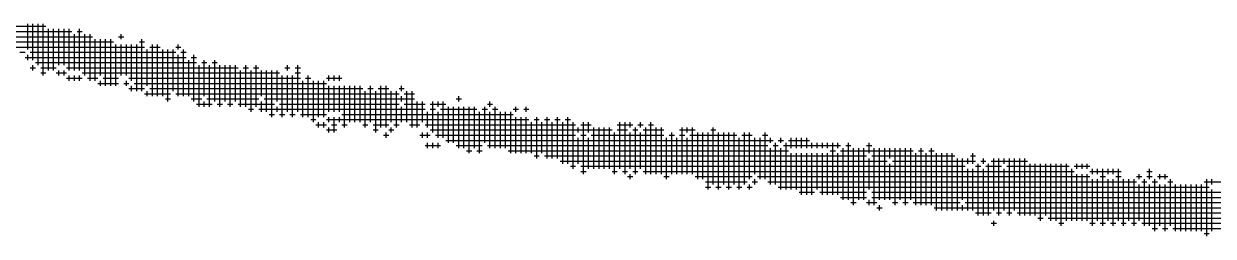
# Model space of a CAD drawing. Header units: feet. Extents: x 0 to 169200, y 0 to 119800.
# Drawn here: x 107787.6 to 108220.4, y 6272.8 to 6350.3 of the extents above; entities that cross this region are included whole.
import ezdxf

# ---------------------------------------------------------------- set-up
doc = ezdxf.new("R2010")
doc.units = ezdxf.units.FT
doc.header["$LTSCALE"] = 1100
doc.header["$MEASUREMENT"] = 0
doc.layers.add('CX-MISC', color=2, linetype='CONTINUOUS')

# ---------------------------------------------------------------- blocks, each defined once
blk = doc.blocks.new('CXGLOGO-싸인3')
at = {"layer": 'CX-MISC'}
for p, q in [((282.317, 20.797, 1090.783), (297.857, 20.797, 1090.783)), ((282.737, 20.377, 1090.783), (299.957, 20.377, 1090.783)), ((296.387, 18.907, 1090.783), (296.387, 21.007, 1090.783)), ((296.807, 18.067, 1090.783), (296.807, 21.007, 1090.783)), ((297.227, 17.647, 1090.783), (297.227, 21.007, 1090.783)), ((297.647, 16.807, 1090.783), (297.647, 21.007, 1090.783)), ((298.067, 17.227, 1090.783), (298.067, 20.587, 1090.783)), ((298.487, 17.227, 1090.783), (298.487, 20.587, 1090.783)), ((298.907, 17.647, 1090.783), (298.907, 20.587, 1090.783)), ((299.327, 17.647, 1090.783), (299.327, 20.587, 1090.783)), ((299.747, 17.227, 1090.783), (299.747, 20.587, 1090.783)), ((300.377, 20.377, 1090.783), (300.797, 20.377, 1090.783)), ((300.587, 17.227, 1090.783), (300.587, 20.587, 1090.783)), ((287.357, 19.957, 1090.783), (301.637, 19.957, 1090.783)), ((289.457, 19.537, 1090.783), (303.317, 19.537, 1090.783)), ((300.167, 17.227, 1090.783), (300.167, 20.167, 1090.783)), ((301.007, 16.807, 1090.783), (301.007, 20.167, 1090.783)), ((301.427, 16.387, 1090.783), (301.427, 20.167, 1090.783)), ((301.847, 16.387, 1090.783), (301.847, 19.747, 1090.783)), ((302.267, 16.807, 1090.783), (302.267, 19.747, 1090.783)), ((302.687, 15.967, 1090.783), (302.687, 19.747, 1090.783)), ((303.107, 15.967, 1090.783), (303.107, 19.747, 1090.783)), ((303.527, 15.967, 1090.783), (303.527, 19.327, 1090.783)), ((303.737, 19.957, 1090.783), (304.157, 19.957, 1090.783)), ((303.947, 19.747, 1090.783), (303.947, 20.167, 1090.783)), ((303.947, 16.807, 1090.783), (303.947, 19.327, 1090.783)), ((304.367, 16.807, 1090.783), (304.367, 19.327, 1090.783)), ((304.787, 16.387, 1090.783), (304.787, 19.327, 1090.783)), ((305.207, 15.547, 1090.783), (305.207, 19.327, 1090.783)), ((305.417, 19.537, 1090.783), (305.837, 19.537, 1090.783)), ((305.627, 15.547, 1090.783), (305.627, 19.747, 1090.783)), ((306.467, 15.127, 1090.783), (306.467, 19.327, 1090.783)), ((306.887, 15.127, 1090.783), (306.887, 19.327, 1090.783)), ((308.567, 18.907, 1090.783), (308.567, 19.327, 1090.783)), ((288.197, 19.117, 1090.783), (305.837, 19.117, 1090.783)), ((295.757, 18.697, 1090.783), (296.177, 18.697, 1090.783)), ((296.177, 18.277, 1090.783), (309.197, 18.277, 1090.783)), ((296.387, 18.067, 1090.783), (296.387, 18.487, 1090.783)), ((296.597, 18.697, 1090.783), (308.357, 18.697, 1090.783)), ((306.047, 15.967, 1090.783), (306.047, 18.907, 1090.783)), ((306.257, 19.117, 1090.783), (307.097, 19.117, 1090.783)), ((307.307, 15.127, 1090.783), (307.307, 18.907, 1090.783)), ((307.727, 14.707, 1090.783), (307.727, 18.907, 1090.783)), ((308.147, 15.547, 1090.783), (308.147, 18.907, 1090.783)), ((308.357, 19.117, 1090.783), (308.777, 19.117, 1090.783)), ((308.567, 15.127, 1090.783), (308.567, 18.487, 1090.783)), ((308.777, 18.697, 1090.783), (309.197, 18.697, 1090.783)), ((308.987, 15.127, 1090.783), (308.987, 18.907, 1090.783)), ((309.617, 18.277, 1090.783), (310.037, 18.277, 1090.783)), ((309.827, 14.707, 1090.783), (309.827, 18.487, 1090.783)), ((296.597, 17.437, 1090.783), (297.017, 17.437, 1090.783)), ((296.807, 17.227, 1090.783), (296.807, 17.647, 1090.783)), ((297.017, 17.857, 1090.783), (310.037, 17.857, 1090.783)), ((297.437, 17.437, 1090.783), (298.697, 17.437, 1090.783)), ((299.537, 17.437, 1090.783), (313.397, 17.437, 1090.783)), ((309.407, 15.127, 1090.783), (309.407, 18.067, 1090.783)), ((310.247, 14.287, 1090.783), (310.247, 17.647, 1090.783)), ((310.457, 17.857, 1090.783), (310.877, 17.857, 1090.783)), ((310.667, 15.127, 1090.783), (310.667, 18.067, 1090.783)), ((311.087, 14.287, 1090.783), (311.087, 17.647, 1090.783)), ((311.297, 17.857, 1090.783), (311.717, 17.857, 1090.783)), ((311.507, 14.707, 1090.783), (311.507, 18.067, 1090.783)), ((311.927, 14.287, 1090.783), (311.927, 17.647, 1090.783)), ((312.347, 14.707, 1090.783), (312.347, 17.647, 1090.783)), ((312.767, 14.287, 1090.783), (312.767, 17.647, 1090.783)), ((313.187, 14.707, 1090.783), (313.187, 17.647, 1090.783)), ((313.817, 17.437, 1090.783), (314.237, 17.437, 1090.783)), ((314.027, 14.287, 1090.783), (314.027, 17.647, 1090.783)), ((314.657, 17.437, 1090.783), (315.077, 17.437, 1090.783)), ((314.867, 14.287, 1090.783), (314.867, 17.647, 1090.783)), ((317.177, 17.437, 1090.783), (317.597, 17.437, 1090.783)), ((317.387, 17.227, 1090.783), (317.387, 17.647, 1090.783)), ((318.017, 17.437, 1090.783), (318.437, 17.437, 1090.783)), ((318.227, 13.867, 1090.783), (318.227, 17.647, 1090.783)), ((297.437, 17.017, 1090.783), (297.857, 17.017, 1090.783)), ((298.697, 17.017, 1090.783), (299.537, 17.017, 1090.783)), ((298.907, 16.807, 1090.783), (298.907, 17.227, 1090.783)), ((299.327, 16.807, 1090.783), (299.327, 17.227, 1090.783)), ((299.537, 16.597, 1090.783), (300.797, 16.597, 1090.783)), ((299.747, 16.387, 1090.783), (299.747, 16.807, 1090.783)), ((300.167, 16.387, 1090.783), (300.167, 16.807, 1090.783)), ((300.587, 16.387, 1090.783), (300.587, 16.807, 1090.783)), ((300.797, 17.017, 1090.783), (316.757, 17.017, 1090.783)), ((301.217, 16.597, 1090.783), (302.057, 16.597, 1090.783)), ((302.267, 15.967, 1090.783), (302.267, 16.387, 1090.783)), ((302.477, 16.597, 1090.783), (303.737, 16.597, 1090.783)), ((304.367, 15.967, 1090.783), (304.367, 16.387, 1090.783)), ((304.577, 16.597, 1090.783), (318.437, 16.597, 1090.783)), ((313.607, 14.287, 1090.783), (313.607, 17.227, 1090.783)), ((314.447, 13.867, 1090.783), (314.447, 17.227, 1090.783)), ((315.287, 15.127, 1090.783), (315.287, 17.227, 1090.783)), ((315.707, 13.867, 1090.783), (315.707, 17.227, 1090.783)), ((316.127, 13.447, 1090.783), (316.127, 17.227, 1090.783)), ((316.547, 14.707, 1090.783), (316.547, 17.227, 1090.783)), ((316.967, 13.447, 1090.783), (316.967, 16.807, 1090.783)), ((317.387, 13.867, 1090.783), (317.387, 16.807, 1090.783)), ((317.807, 13.447, 1090.783), (317.807, 16.807, 1090.783)), ((318.017, 17.017, 1090.783), (318.437, 17.017, 1090.783)), ((318.647, 13.447, 1090.783), (318.647, 16.387, 1090.783)), ((318.857, 16.597, 1090.783), (319.277, 16.597, 1090.783)), ((319.067, 13.447, 1090.783), (319.067, 16.807, 1090.783)), ((319.487, 13.027, 1090.783), (319.487, 16.387, 1090.783)), ((319.907, 13.447, 1090.783), (319.907, 16.387, 1090.783)), ((320.327, 13.447, 1090.783), (320.327, 16.387, 1090.783)), ((320.537, 16.597, 1090.783), (321.797, 16.597, 1090.783)), ((320.747, 16.387, 1090.783), (320.747, 16.807, 1090.783)), ((321.167, 16.387, 1090.783), (321.167, 16.807, 1090.783)), ((321.587, 16.387, 1090.783), (321.587, 16.807, 1090.783)), ((302.057, 16.177, 1090.783), (303.737, 16.177, 1090.783)), ((304.157, 16.177, 1090.783), (304.577, 16.177, 1090.783)), ((304.577, 15.757, 1090.783), (305.837, 15.757, 1090.783)), ((304.787, 15.547, 1090.783), (304.787, 15.967, 1090.783)), ((304.997, 16.177, 1090.783), (320.537, 16.177, 1090.783)), ((306.047, 15.127, 1090.783), (306.047, 15.547, 1090.783)), ((306.257, 15.757, 1090.783), (323.477, 15.757, 1090.783)), ((320.747, 13.867, 1090.783), (320.747, 15.967, 1090.783)), ((321.167, 13.867, 1090.783), (321.167, 15.967, 1090.783)), ((321.587, 13.867, 1090.783), (321.587, 15.967, 1090.783)), ((322.007, 12.607, 1090.783), (322.007, 15.967, 1090.783)), ((322.427, 13.027, 1090.783), (322.427, 15.967, 1090.783)), ((322.847, 13.027, 1090.783), (322.847, 15.967, 1090.783)), ((323.267, 13.027, 1090.783), (323.267, 15.967, 1090.783)), ((323.687, 12.607, 1090.783), (323.687, 15.547, 1090.783)), ((323.897, 15.757, 1090.783), (324.317, 15.757, 1090.783)), ((324.107, 13.027, 1090.783), (324.107, 15.967, 1090.783)), ((324.527, 12.187, 1090.783), (324.527, 15.547, 1090.783)), ((324.737, 15.757, 1090.783), (325.577, 15.757, 1090.783)), ((324.947, 12.607, 1090.783), (324.947, 15.967, 1090.783)), ((325.367, 12.607, 1090.783), (325.367, 15.967, 1090.783)), ((325.787, 13.027, 1090.783), (325.787, 15.547, 1090.783)), ((326.207, 12.607, 1090.783), (326.207, 15.547, 1090.783)), ((326.417, 15.757, 1090.783), (326.837, 15.757, 1090.783)), ((326.627, 15.547, 1090.783), (326.627, 15.967, 1090.783)), ((327.047, 13.027, 1090.783), (327.047, 15.547, 1090.783)), ((327.467, 12.607, 1090.783), (327.467, 15.547, 1090.783)), ((305.837, 15.337, 1090.783), (307.937, 15.337, 1090.783)), ((307.517, 14.917, 1090.783), (307.937, 14.917, 1090.783)), ((308.357, 15.337, 1090.783), (326.417, 15.337, 1090.783)), ((309.617, 14.917, 1090.783), (310.457, 14.917, 1090.783)), ((310.037, 14.497, 1090.783), (311.297, 14.497, 1090.783)), ((310.667, 14.287, 1090.783), (310.667, 14.707, 1090.783)), ((310.877, 14.917, 1090.783), (315.077, 14.917, 1090.783)), ((311.717, 14.497, 1090.783), (312.137, 14.497, 1090.783)), ((312.557, 14.497, 1090.783), (312.977, 14.497, 1090.783)), ((313.397, 14.497, 1090.783), (316.337, 14.497, 1090.783)), ((315.287, 13.867, 1090.783), (315.287, 14.707, 1090.783)), ((315.497, 14.917, 1090.783), (327.677, 14.917, 1090.783)), ((316.757, 14.497, 1090.783), (326.417, 14.497, 1090.783)), ((326.627, 14.707, 1090.783), (326.627, 15.127, 1090.783)), ((326.837, 15.337, 1090.783), (327.677, 15.337, 1090.783)), ((326.837, 14.497, 1090.783), (328.517, 14.497, 1090.783)), ((327.887, 12.607, 1090.783), (327.887, 14.707, 1090.783)), ((328.307, 13.027, 1090.783), (328.307, 14.707, 1090.783)), ((328.937, 14.497, 1090.783), (330.197, 14.497, 1090.783)), ((329.147, 12.187, 1090.783), (329.147, 14.707, 1090.783)), ((329.567, 14.287, 1090.783), (329.567, 14.707, 1090.783)), ((329.987, 11.767, 1090.783), (329.987, 14.707, 1090.783)), ((331.037, 14.917, 1090.783), (331.457, 14.917, 1090.783)), ((331.247, 14.707, 1090.783), (331.247, 15.127, 1090.783)), ((333.557, 14.497, 1090.783), (333.977, 14.497, 1090.783)), ((333.767, 14.287, 1090.783), (333.767, 14.707, 1090.783)), ((314.237, 14.077, 1090.783), (314.657, 14.077, 1090.783)), ((315.077, 14.077, 1090.783), (328.517, 14.077, 1090.783)), ((315.917, 13.657, 1090.783), (316.337, 13.657, 1090.783)), ((316.547, 13.867, 1090.783), (316.547, 14.287, 1090.783)), ((316.757, 13.657, 1090.783), (317.177, 13.657, 1090.783)), ((317.597, 13.657, 1090.783), (318.017, 13.657, 1090.783)), ((318.437, 13.657, 1090.783), (320.537, 13.657, 1090.783)), ((321.797, 13.657, 1090.783), (335.657, 13.657, 1090.783)), ((326.627, 13.027, 1090.783), (326.627, 14.287, 1090.783)), ((328.727, 12.607, 1090.783), (328.727, 13.867, 1090.783)), ((328.937, 14.077, 1090.783), (329.357, 14.077, 1090.783)), ((329.567, 11.767, 1090.783), (329.567, 13.867, 1090.783)), ((329.777, 14.077, 1090.783), (332.717, 14.077, 1090.783)), ((330.407, 11.347, 1090.783), (330.407, 14.287, 1090.783)), ((330.827, 11.347, 1090.783), (330.827, 14.287, 1090.783)), ((331.247, 10.927, 1090.783), (331.247, 14.287, 1090.783)), ((331.667, 10.927, 1090.783), (331.667, 14.287, 1090.783)), ((332.087, 10.507, 1090.783), (332.087, 14.287, 1090.783)), ((332.507, 10.927, 1090.783), (332.507, 14.287, 1090.783)), ((332.927, 10.507, 1090.783), (332.927, 13.867, 1090.783)), ((333.137, 14.077, 1090.783), (333.557, 14.077, 1090.783)), ((333.347, 11.347, 1090.783), (333.347, 14.287, 1090.783)), ((333.767, 10.927, 1090.783), (333.767, 13.867, 1090.783)), ((333.977, 14.077, 1090.783), (334.397, 14.077, 1090.783)), ((334.187, 10.927, 1090.783), (334.187, 14.287, 1090.783)), ((334.607, 10.927, 1090.783), (334.607, 13.867, 1090.783)), ((335.027, 10.927, 1090.783), (335.027, 13.867, 1090.783)), ((335.447, 10.507, 1090.783), (335.447, 13.867, 1090.783)), ((335.657, 14.077, 1090.783), (336.077, 14.077, 1090.783)), ((335.867, 13.867, 1090.783), (335.867, 14.287, 1090.783)), ((336.497, 14.077, 1090.783), (336.917, 14.077, 1090.783)), ((336.707, 13.867, 1090.783), (336.707, 14.287, 1090.783)), ((319.277, 13.237, 1090.783), (319.697, 13.237, 1090.783)), ((319.697, 12.817, 1090.783), (320.537, 12.817, 1090.783)), ((319.907, 12.607, 1090.783), (319.907, 13.027, 1090.783)), ((320.327, 12.607, 1090.783), (320.327, 13.027, 1090.783)), ((320.537, 13.237, 1090.783), (336.917, 13.237, 1090.783)), ((320.747, 13.027, 1090.783), (320.747, 13.447, 1090.783)), ((320.747, 12.187, 1090.783), (320.747, 12.607, 1090.783)), ((320.957, 12.817, 1090.783), (321.377, 12.817, 1090.783)), ((321.167, 12.187, 1090.783), (321.167, 13.447, 1090.783)), ((321.587, 13.027, 1090.783), (321.587, 13.447, 1090.783)), ((321.797, 12.817, 1090.783), (322.217, 12.817, 1090.783)), ((323.477, 12.817, 1090.783), (323.897, 12.817, 1090.783)), ((324.317, 12.817, 1090.783), (325.577, 12.817, 1090.783)), ((325.787, 12.187, 1090.783), (325.787, 12.607, 1090.783)), ((325.997, 12.817, 1090.783), (326.417, 12.817, 1090.783)), ((327.257, 12.817, 1090.783), (328.097, 12.817, 1090.783)), ((328.517, 12.817, 1090.783), (340.697, 12.817, 1090.783)), ((335.867, 10.507, 1090.783), (335.867, 13.447, 1090.783)), ((336.287, 10.507, 1090.783), (336.287, 13.447, 1090.783)), ((336.707, 10.507, 1090.783), (336.707, 13.447, 1090.783)), ((337.127, 10.507, 1090.783), (337.127, 13.027, 1090.783)), ((337.337, 13.237, 1090.783), (337.757, 13.237, 1090.783)), ((337.547, 10.087, 1090.783), (337.547, 13.447, 1090.783)), ((337.967, 10.507, 1090.783), (337.967, 13.027, 1090.783)), ((338.177, 13.237, 1090.783), (338.597, 13.237, 1090.783)), ((338.387, 10.087, 1090.783), (338.387, 13.447, 1090.783)), ((338.807, 10.087, 1090.783), (338.807, 13.027, 1090.783)), ((339.017, 13.237, 1090.783), (339.437, 13.237, 1090.783)), ((339.227, 10.087, 1090.783), (339.227, 13.447, 1090.783)), ((339.647, 9.667, 1090.783), (339.647, 13.027, 1090.783)), ((339.857, 13.237, 1090.783), (340.277, 13.237, 1090.783)), ((340.067, 9.667, 1090.783), (340.067, 13.447, 1090.783)), ((340.487, 9.247, 1090.783), (340.487, 13.027, 1090.783)), ((340.907, 12.187, 1090.783), (340.907, 12.607, 1090.783)), ((341.117, 12.817, 1090.783), (341.957, 12.817, 1090.783)), ((341.327, 8.827, 1090.783), (341.327, 13.027, 1090.783)), ((341.747, 12.187, 1090.783), (341.747, 13.027, 1090.783)), ((342.167, 9.247, 1090.783), (342.167, 12.607, 1090.783)), ((342.587, 9.247, 1090.783), (342.587, 12.607, 1090.783)), ((343.007, 9.247, 1090.783), (343.007, 12.607, 1090.783)), ((343.427, 9.247, 1090.783), (343.427, 12.607, 1090.783)), ((344.057, 12.817, 1090.783), (345.317, 12.817, 1090.783)), ((344.267, 9.247, 1090.783), (344.267, 13.027, 1090.783)), ((344.687, 8.827, 1090.783), (344.687, 13.027, 1090.783)), ((345.107, 12.607, 1090.783), (345.107, 13.027, 1090.783)), ((345.527, 8.827, 1090.783), (345.527, 12.607, 1090.783)), ((345.737, 12.817, 1090.783), (346.157, 12.817, 1090.783)), ((345.947, 12.607, 1090.783), (345.947, 13.027, 1090.783)), ((346.367, 8.827, 1090.783), (346.367, 12.607, 1090.783)), ((346.577, 12.817, 1090.783), (346.997, 12.817, 1090.783)), ((346.787, 8.827, 1090.783), (346.787, 13.027, 1090.783)), ((347.207, 8.827, 1090.783), (347.207, 12.607, 1090.783)), ((347.627, 8.827, 1090.783), (347.627, 12.607, 1090.783)), ((349.307, 8.827, 1090.783), (349.307, 12.607, 1090.783)), ((349.727, 12.187, 1090.783), (349.727, 12.607, 1090.783)), ((350.147, 8.827, 1090.783), (350.147, 12.607, 1090.783)), ((351.827, 7.987, 1090.783), (351.827, 12.607, 1090.783)), ((320.537, 12.397, 1090.783), (321.377, 12.397, 1090.783)), ((324.317, 12.397, 1090.783), (324.737, 12.397, 1090.783)), ((325.157, 11.977, 1090.783), (325.577, 11.977, 1090.783)), ((325.367, 11.767, 1090.783), (325.367, 12.187, 1090.783)), ((325.577, 12.397, 1090.783), (325.997, 12.397, 1090.783)), ((328.097, 11.977, 1090.783), (328.937, 11.977, 1090.783)), ((328.307, 11.767, 1090.783), (328.307, 12.187, 1090.783)), ((328.727, 11.767, 1090.783), (328.727, 12.187, 1090.783)), ((328.937, 12.397, 1090.783), (343.637, 12.397, 1090.783)), ((329.357, 11.977, 1090.783), (340.697, 11.977, 1090.783)), ((330.197, 11.557, 1090.783), (356.657, 11.557, 1090.783)), ((340.907, 9.667, 1090.783), (340.907, 11.767, 1090.783)), ((341.117, 11.977, 1090.783), (341.537, 11.977, 1090.783)), ((341.747, 9.247, 1090.783), (341.747, 11.767, 1090.783)), ((341.957, 11.977, 1090.783), (347.837, 11.977, 1090.783)), ((343.847, 8.827, 1090.783), (343.847, 12.187, 1090.783)), ((344.057, 12.397, 1090.783), (344.897, 12.397, 1090.783)), ((345.107, 9.247, 1090.783), (345.107, 12.187, 1090.783)), ((345.317, 12.397, 1090.783), (345.737, 12.397, 1090.783)), ((345.947, 9.247, 1090.783), (345.947, 12.187, 1090.783)), ((346.157, 12.397, 1090.783), (347.837, 12.397, 1090.783)), ((348.047, 8.407, 1090.783), (348.047, 11.767, 1090.783)), ((348.257, 11.977, 1090.783), (348.677, 11.977, 1090.783)), ((348.467, 8.827, 1090.783), (348.467, 12.187, 1090.783)), ((348.887, 8.827, 1090.783), (348.887, 11.767, 1090.783)), ((349.097, 12.397, 1090.783), (350.357, 12.397, 1090.783)), ((349.097, 11.977, 1090.783), (349.517, 11.977, 1090.783)), ((349.727, 8.827, 1090.783), (349.727, 11.767, 1090.783)), ((349.937, 11.977, 1090.783), (353.717, 11.977, 1090.783)), ((350.567, 8.407, 1090.783), (350.567, 12.187, 1090.783)), ((350.987, 8.407, 1090.783), (350.987, 12.187, 1090.783)), ((351.407, 7.567, 1090.783), (351.407, 12.187, 1090.783)), ((351.617, 12.397, 1090.783), (352.037, 12.397, 1090.783)), ((352.247, 7.567, 1090.783), (352.247, 12.187, 1090.783)), ((352.667, 7.987, 1090.783), (352.667, 12.187, 1090.783)), ((353.087, 7.567, 1090.783), (353.087, 12.187, 1090.783)), ((353.507, 7.987, 1090.783), (353.507, 12.187, 1090.783)), ((353.927, 7.567, 1090.783), (353.927, 11.767, 1090.783)), ((354.137, 11.977, 1090.783), (354.977, 11.977, 1090.783)), ((354.347, 7.987, 1090.783), (354.347, 12.187, 1090.783)), ((354.767, 8.407, 1090.783), (354.767, 12.187, 1090.783)), ((355.187, 8.827, 1090.783), (355.187, 11.767, 1090.783)), ((355.607, 8.407, 1090.783), (355.607, 11.767, 1090.783)), ((355.817, 11.977, 1090.783), (356.237, 11.977, 1090.783)), ((356.027, 8.407, 1090.783), (356.027, 12.187, 1090.783)), ((356.447, 11.347, 1090.783), (356.447, 11.767, 1090.783)), ((357.077, 11.557, 1090.783), (357.497, 11.557, 1090.783)), ((357.287, 11.347, 1090.783), (357.287, 11.767, 1090.783)), ((357.917, 11.557, 1090.783), (359.597, 11.557, 1090.783)), ((358.127, 10.927, 1090.783), (358.127, 11.767, 1090.783)), ((358.547, 10.927, 1090.783), (358.547, 11.767, 1090.783)), ((358.967, 10.927, 1090.783), (358.967, 11.767, 1090.783)), ((359.387, 10.927, 1090.783), (359.387, 11.767, 1090.783)), ((328.517, 11.137, 1090.783), (329.777, 11.137, 1090.783)), ((328.727, 10.927, 1090.783), (328.727, 11.347, 1090.783)), ((329.147, 10.927, 1090.783), (329.147, 11.347, 1090.783)), ((329.567, 10.927, 1090.783), (329.567, 11.347, 1090.783)), ((331.037, 11.137, 1090.783), (333.137, 11.137, 1090.783)), ((331.877, 10.717, 1090.783), (332.297, 10.717, 1090.783)), ((332.717, 10.717, 1090.783), (333.137, 10.717, 1090.783)), ((333.557, 11.137, 1090.783), (356.237, 11.137, 1090.783)), ((335.237, 10.717, 1090.783), (357.917, 10.717, 1090.783)), ((356.447, 7.987, 1090.783), (356.447, 10.927, 1090.783)), ((356.657, 11.137, 1090.783), (357.077, 11.137, 1090.783)), ((356.867, 7.987, 1090.783), (356.867, 11.347, 1090.783)), ((357.287, 7.567, 1090.783), (357.287, 10.927, 1090.783)), ((357.497, 11.137, 1090.783), (362.117, 11.137, 1090.783)), ((357.707, 7.567, 1090.783), (357.707, 11.347, 1090.783)), ((359.807, 10.927, 1090.783), (359.807, 11.347, 1090.783)), ((360.227, 10.927, 1090.783), (360.227, 11.347, 1090.783)), ((360.647, 10.927, 1090.783), (360.647, 11.347, 1090.783)), ((361.067, 10.927, 1090.783), (361.067, 11.347, 1090.783)), ((361.277, 10.717, 1090.783), (361.697, 10.717, 1090.783)), ((361.487, 7.147, 1090.783), (361.487, 11.347, 1090.783)), ((361.907, 10.927, 1090.783), (361.907, 11.347, 1090.783)), ((362.117, 10.717, 1090.783), (367.997, 10.717, 1090.783)), ((362.327, 6.727, 1090.783), (362.327, 10.927, 1090.783)), ((362.537, 11.137, 1090.783), (362.957, 11.137, 1090.783)), ((362.747, 6.727, 1090.783), (362.747, 11.347, 1090.783)), ((363.167, 6.307, 1090.783), (363.167, 10.927, 1090.783)), ((363.587, 6.727, 1090.783), (363.587, 10.927, 1090.783)), ((364.007, 6.727, 1090.783), (364.007, 10.927, 1090.783)), ((364.217, 11.137, 1090.783), (364.637, 11.137, 1090.783)), ((364.427, 10.507, 1090.783), (364.427, 11.347, 1090.783)), ((364.847, 6.307, 1090.783), (364.847, 10.927, 1090.783)), ((365.267, 6.727, 1090.783), (365.267, 10.927, 1090.783)), ((365.687, 6.727, 1090.783), (365.687, 10.927, 1090.783)), ((366.107, 10.087, 1090.783), (366.107, 10.927, 1090.783)), ((366.527, 6.307, 1090.783), (366.527, 10.927, 1090.783)), ((366.947, 6.727, 1090.783), (366.947, 10.927, 1090.783)), ((367.367, 6.307, 1090.783), (367.367, 10.927, 1090.783)), ((367.787, 6.727, 1090.783), (367.787, 10.927, 1090.783)), ((368.417, 10.717, 1090.783), (368.837, 10.717, 1090.783)), ((368.627, 6.307, 1090.783), (368.627, 10.927, 1090.783)), ((369.257, 10.717, 1090.783), (369.677, 10.717, 1090.783)), ((369.467, 6.307, 1090.783), (369.467, 10.927, 1090.783)), ((337.337, 10.297, 1090.783), (337.757, 10.297, 1090.783)), ((338.177, 10.297, 1090.783), (364.217, 10.297, 1090.783)), ((339.437, 9.877, 1090.783), (365.897, 9.877, 1090.783)), ((358.127, 7.567, 1090.783), (358.127, 10.507, 1090.783)), ((358.547, 7.567, 1090.783), (358.547, 10.507, 1090.783)), ((358.967, 7.147, 1090.783), (358.967, 10.507, 1090.783)), ((359.387, 7.147, 1090.783), (359.387, 10.507, 1090.783)), ((359.807, 7.147, 1090.783), (359.807, 10.507, 1090.783)), ((360.227, 7.567, 1090.783), (360.227, 10.507, 1090.783)), ((360.647, 7.147, 1090.783), (360.647, 10.507, 1090.783)), ((361.067, 7.147, 1090.783), (361.067, 10.507, 1090.783)), ((361.907, 7.147, 1090.783), (361.907, 10.507, 1090.783)), ((364.427, 7.567, 1090.783), (364.427, 10.087, 1090.783)), ((364.637, 10.297, 1090.783), (371.357, 10.297, 1090.783)), ((366.107, 6.727, 1090.783), (366.107, 9.667, 1090.783)), ((366.317, 9.877, 1090.783), (373.037, 9.877, 1090.783)), ((368.207, 6.307, 1090.783), (368.207, 10.507, 1090.783)), ((369.047, 6.307, 1090.783), (369.047, 10.507, 1090.783)), ((369.887, 5.887, 1090.783), (369.887, 10.507, 1090.783)), ((370.307, 5.887, 1090.783), (370.307, 10.507, 1090.783)), ((370.727, 5.887, 1090.783), (370.727, 10.507, 1090.783)), ((371.147, 5.887, 1090.783), (371.147, 10.507, 1090.783)), ((371.567, 5.887, 1090.783), (371.567, 10.087, 1090.783)), ((371.987, 6.727, 1090.783), (371.987, 10.087, 1090.783)), ((372.407, 9.667, 1090.783), (372.407, 10.087, 1090.783)), ((372.617, 10.297, 1090.783), (373.037, 10.297, 1090.783)), ((372.827, 9.667, 1090.783), (372.827, 10.507, 1090.783)), ((373.247, 5.467, 1090.783), (373.247, 9.667, 1090.783)), ((373.457, 9.877, 1090.783), (373.877, 9.877, 1090.783)), ((373.667, 9.667, 1090.783), (373.667, 10.087, 1090.783)), ((374.087, 5.467, 1090.783), (374.087, 9.667, 1090.783)), ((374.297, 9.877, 1090.783), (377.237, 9.877, 1090.783)), ((374.507, 5.887, 1090.783), (374.507, 10.087, 1090.783)), ((374.927, 5.467, 1090.783), (374.927, 10.087, 1090.783)), ((375.347, 9.667, 1090.783), (375.347, 10.087, 1090.783)), ((375.767, 5.467, 1090.783), (375.767, 10.087, 1090.783)), ((376.187, 5.887, 1090.783), (376.187, 10.087, 1090.783)), ((376.607, 5.467, 1090.783), (376.607, 10.087, 1090.783)), ((377.027, 5.467, 1090.783), (377.027, 10.087, 1090.783)), ((377.447, 5.467, 1090.783), (377.447, 9.667, 1090.783)), ((377.867, 5.467, 1090.783), (377.867, 9.667, 1090.783)), ((378.287, 5.047, 1090.783), (378.287, 9.667, 1090.783)), ((378.707, 5.467, 1090.783), (378.707, 9.667, 1090.783)), ((379.127, 5.047, 1090.783), (379.127, 9.667, 1090.783)), ((379.547, 5.047, 1090.783), (379.547, 9.667, 1090.783)), ((379.967, 4.627, 1090.783), (379.967, 9.667, 1090.783)), ((380.387, 5.047, 1090.783), (380.387, 9.667, 1090.783)), ((381.227, 9.247, 1090.783), (381.227, 9.667, 1090.783)), ((381.647, 9.247, 1090.783), (381.647, 9.667, 1090.783)), ((382.067, 9.247, 1090.783), (382.067, 9.667, 1090.783)), ((340.277, 9.457, 1090.783), (340.697, 9.457, 1090.783)), ((341.117, 9.457, 1090.783), (372.197, 9.457, 1090.783)), ((341.117, 9.037, 1090.783), (341.537, 9.037, 1090.783)), ((343.637, 9.037, 1090.783), (344.057, 9.037, 1090.783)), ((344.477, 9.037, 1090.783), (344.897, 9.037, 1090.783)), ((345.107, 8.407, 1090.783), (345.107, 8.827, 1090.783)), ((345.317, 9.037, 1090.783), (345.737, 9.037, 1090.783)), ((346.157, 9.037, 1090.783), (381.017, 9.037, 1090.783)), ((372.407, 5.887, 1090.783), (372.407, 9.247, 1090.783)), ((372.827, 5.887, 1090.783), (372.827, 9.247, 1090.783)), ((373.037, 9.457, 1090.783), (373.457, 9.457, 1090.783)), ((373.667, 5.467, 1090.783), (373.667, 9.247, 1090.783)), ((373.877, 9.457, 1090.783), (375.137, 9.457, 1090.783)), ((375.347, 5.887, 1090.783), (375.347, 9.247, 1090.783)), ((375.557, 9.457, 1090.783), (380.597, 9.457, 1090.783)), ((380.807, 5.047, 1090.783), (380.807, 9.247, 1090.783)), ((381.017, 9.457, 1090.783), (382.277, 9.457, 1090.783)), ((381.227, 5.047, 1090.783), (381.227, 8.827, 1090.783)), ((381.647, 5.047, 1090.783), (381.647, 8.827, 1090.783)), ((382.067, 5.047, 1090.783), (382.067, 8.827, 1090.783)), ((382.277, 9.037, 1090.783), (384.797, 9.037, 1090.783)), ((382.487, 8.827, 1090.783), (382.487, 9.247, 1090.783)), ((382.907, 8.827, 1090.783), (382.907, 9.247, 1090.783)), ((383.327, 4.627, 1090.783), (383.327, 9.247, 1090.783)), ((383.747, 8.827, 1090.783), (383.747, 9.247, 1090.783)), ((384.167, 8.827, 1090.783), (384.167, 9.247, 1090.783)), ((384.587, 5.047, 1090.783), (384.587, 9.247, 1090.783)), ((386.267, 8.407, 1090.783), (386.267, 8.827, 1090.783)), ((386.897, 9.037, 1090.783), (387.317, 9.037, 1090.783)), ((387.107, 8.407, 1090.783), (387.107, 9.247, 1090.783)), ((387.947, 8.407, 1090.783), (387.947, 8.827, 1090.783)), ((388.367, 8.407, 1090.783), (388.367, 8.827, 1090.783)), ((344.897, 8.617, 1090.783), (345.317, 8.617, 1090.783)), ((347.837, 8.617, 1090.783), (348.257, 8.617, 1090.783)), ((350.357, 8.617, 1090.783), (354.977, 8.617, 1090.783)), ((351.197, 8.197, 1090.783), (354.557, 8.197, 1090.783)), ((351.197, 7.777, 1090.783), (351.617, 7.777, 1090.783)), ((352.037, 7.777, 1090.783), (352.457, 7.777, 1090.783)), ((352.877, 7.777, 1090.783), (353.297, 7.777, 1090.783)), ((353.717, 7.777, 1090.783), (354.137, 7.777, 1090.783)), ((354.557, 7.777, 1090.783), (354.977, 7.777, 1090.783)), ((354.767, 7.567, 1090.783), (354.767, 7.987, 1090.783)), ((354.977, 8.197, 1090.783), (355.397, 8.197, 1090.783)), ((355.187, 7.987, 1090.783), (355.187, 8.407, 1090.783)), ((355.397, 8.617, 1090.783), (382.277, 8.617, 1090.783)), ((356.237, 8.197, 1090.783), (386.057, 8.197, 1090.783)), ((357.077, 7.777, 1090.783), (391.937, 7.777, 1090.783)), ((382.487, 4.627, 1090.783), (382.487, 8.407, 1090.783)), ((382.907, 5.047, 1090.783), (382.907, 8.407, 1090.783)), ((383.117, 8.617, 1090.783), (383.537, 8.617, 1090.783)), ((383.747, 5.047, 1090.783), (383.747, 8.407, 1090.783)), ((384.167, 4.627, 1090.783), (384.167, 8.407, 1090.783)), ((384.377, 8.617, 1090.783), (384.797, 8.617, 1090.783)), ((385.007, 4.627, 1090.783), (385.007, 8.407, 1090.783)), ((385.427, 5.047, 1090.783), (385.427, 8.407, 1090.783)), ((385.847, 4.627, 1090.783), (385.847, 8.407, 1090.783)), ((386.057, 8.617, 1090.783), (386.477, 8.617, 1090.783)), ((386.267, 5.047, 1090.783), (386.267, 7.987, 1090.783)), ((386.477, 8.197, 1090.783), (386.897, 8.197, 1090.783)), ((386.687, 4.627, 1090.783), (386.687, 8.407, 1090.783)), ((386.897, 8.617, 1090.783), (387.317, 8.617, 1090.783)), ((387.107, 4.627, 1090.783), (387.107, 7.987, 1090.783)), ((387.317, 8.197, 1090.783), (387.737, 8.197, 1090.783)), ((387.527, 4.207, 1090.783), (387.527, 8.407, 1090.783)), ((387.737, 8.617, 1090.783), (388.577, 8.617, 1090.783)), ((387.947, 4.627, 1090.783), (387.947, 7.987, 1090.783)), ((388.367, 4.207, 1090.783), (388.367, 7.987, 1090.783)), ((388.577, 8.197, 1090.783), (388.997, 8.197, 1090.783)), ((388.787, 4.627, 1090.783), (388.787, 8.407, 1090.783)), ((389.207, 4.207, 1090.783), (389.207, 7.987, 1090.783)), ((389.627, 4.207, 1090.783), (389.627, 7.987, 1090.783)), ((390.047, 4.207, 1090.783), (390.047, 7.987, 1090.783)), ((390.467, 4.207, 1090.783), (390.467, 7.987, 1090.783)), ((390.887, 4.207, 1090.783), (390.887, 7.987, 1090.783)), ((391.307, 4.207, 1090.783), (391.307, 7.987, 1090.783)), ((391.517, 8.197, 1090.783), (393.197, 8.197, 1090.783)), ((391.727, 3.787, 1090.783), (391.727, 8.407, 1090.783)), ((392.147, 7.987, 1090.783), (392.147, 8.407, 1090.783)), ((358.757, 7.357, 1090.783), (360.017, 7.357, 1090.783)), ((360.437, 7.357, 1090.783), (364.217, 7.357, 1090.783)), ((362.117, 6.937, 1090.783), (364.217, 6.937, 1090.783)), ((364.637, 7.357, 1090.783), (399.917, 7.357, 1090.783)), ((364.637, 6.937, 1090.783), (402.857, 6.937, 1090.783)), ((392.147, 4.207, 1090.783), (392.147, 7.567, 1090.783)), ((362.957, 6.517, 1090.783), (363.377, 6.517, 1090.783)), ((364.217, 6.517, 1090.783), (365.057, 6.517, 1090.783)), ((364.427, 6.307, 1090.783), (364.427, 6.727, 1090.783)), ((365.057, 6.097, 1090.783), (365.477, 6.097, 1090.783)), ((365.267, 5.887, 1090.783), (365.267, 6.307, 1090.783)), ((366.317, 6.517, 1090.783), (366.737, 6.517, 1090.783)), ((367.157, 6.517, 1090.783), (367.577, 6.517, 1090.783)), ((367.997, 6.517, 1090.783), (371.777, 6.517, 1090.783)), ((369.677, 6.097, 1090.783), (412.097, 6.097, 1090.783)), ((371.987, 5.887, 1090.783), (371.987, 6.307, 1090.783)), ((372.197, 6.517, 1090.783), (409.577, 6.517, 1090.783)), ((373.037, 5.677, 1090.783), (374.297, 5.677, 1090.783)), ((374.297, 4.837, 1090.783), (374.717, 4.837, 1090.783)), ((374.507, 4.627, 1090.783), (374.507, 5.047, 1090.783)), ((374.717, 5.677, 1090.783), (375.137, 5.677, 1090.783)), ((375.557, 5.677, 1090.783), (375.977, 5.677, 1090.783)), ((376.397, 5.677, 1090.783), (419.237, 5.677, 1090.783)), ((378.077, 5.257, 1090.783), (378.497, 5.257, 1090.783)), ((378.917, 5.257, 1090.783), (469.637, 5.257, 1090.783)), ((379.757, 4.837, 1090.783), (380.177, 4.837, 1090.783)), ((382.277, 4.837, 1090.783), (382.697, 4.837, 1090.783)), ((383.117, 4.837, 1090.783), (383.537, 4.837, 1090.783)), ((383.957, 4.837, 1090.783), (384.377, 4.837, 1090.783)), ((384.797, 4.837, 1090.783), (385.217, 4.837, 1090.783)), ((385.637, 4.837, 1090.783), (386.057, 4.837, 1090.783)), ((386.477, 4.837, 1090.783), (469.217, 4.837, 1090.783)), ((387.317, 4.417, 1090.783), (387.737, 4.417, 1090.783)), ((388.157, 4.417, 1090.783), (388.577, 4.417, 1090.783)), ((388.997, 4.417, 1090.783), (469.217, 4.417, 1090.783)), ((391.517, 3.997, 1090.783), (391.937, 3.997, 1090.783))]:
    blk.add_line(p, q, dxfattribs=at)

msp = doc.modelspace()

# ---------------------------------------------------------------- block references
at = {"layer": 'CX-MISC', "color": 7, "xscale": 4.500000004190952, "yscale": 4.500000004190952, "zscale": 4.500000004190952}
msp.add_blockref('CXGLOGO-싸인3', (106455.24, 6255.77), dxfattribs=at)

doc.saveas('drawing.dxf')
